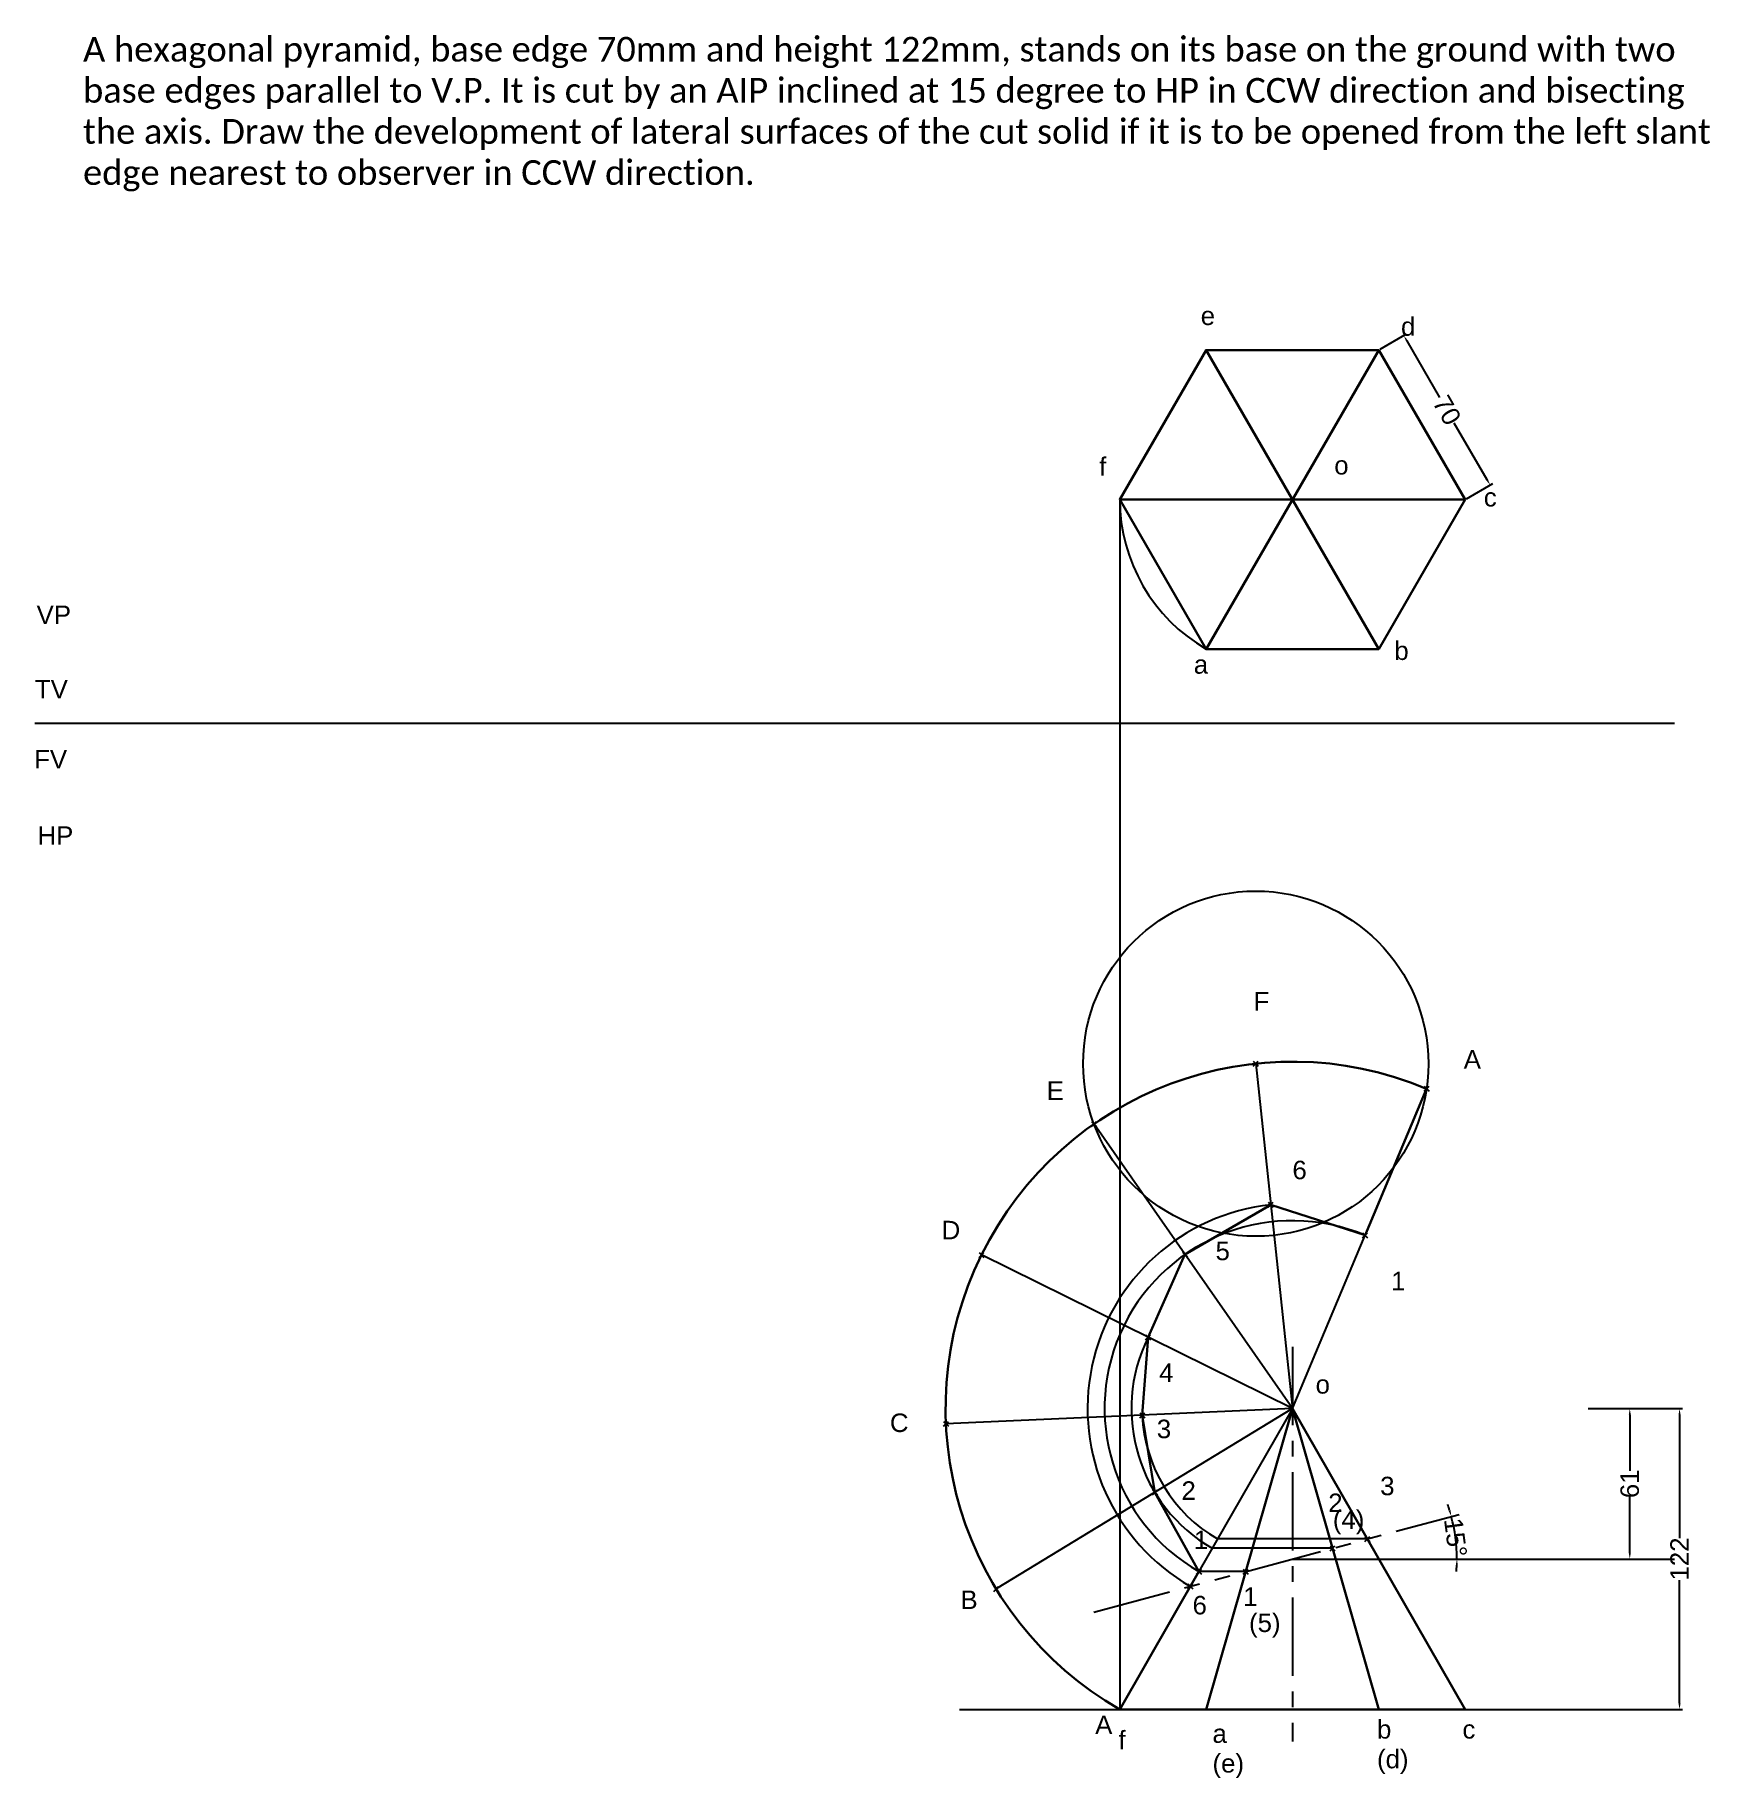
# Model space of a CAD drawing. Header units: millimetres. Extents: x 1425 to 2104, y 972 to 1679.
import ezdxf

# ---------------------------------------------------------------- set-up
doc = ezdxf.new("R2010")
doc.units = ezdxf.units.MM
doc.header["$PDMODE"] = 3
doc.linetypes.add('CENTER', pattern=[50.8, 31.75, -6.35, 6.35, -6.35])
doc.linetypes.add('PHANTOM', pattern=[63.5, 31.75, -6.35, 6.35, -6.35, 6.35, -6.35])
doc.styles.get("Standard").update_dxf_attribs({"font": 'arial.ttf'})
doc.dimstyles.new('ISO-25', dxfattribs={"dimtxt": 7.5, "dimasz": 2.5, "dimexe": 1.25, "dimexo": 0.625, "dimtad": 0, "dimtxsty": 'Standard', "dimcen": 2.5, "dimadec": 0, "dimazin": 0, "dimtfac": 1, "dimtmove": 0, "dimatfit": 3, "dimfxl": 1, "dimarcsym": 0})

# ---------------------------------------------------------------- blocks, each defined once
blk = doc.blocks.new('*D2')
at = {"color": 0, "lineweight": -2, "transparency": 16777216}
for p, q in [((1970.54, 1551.56), (1981.26, 1557.75)), ((1981.43, 1554.96), (1994.7, 1531.97)), ((2013.93, 1498.66), (2000.66, 1521.65)), ((2005.54, 1490.93), (2016.26, 1497.12))]:
    blk.add_line(p, q, dxfattribs=at)
at = {"color": 0, "transparency": 16777216}
for points in [[(1981.79, 1555.16), (1981.07, 1554.75), (1980.18, 1557.12)], [(2014.29, 1498.87), (2013.57, 1498.46), (2015.18, 1496.5)]]:
    blk.add_solid(points, dxfattribs=at)
at = {"layer": 'Defpoints', "color": 0, "transparency": 16777216}
for p in [(1970, 1551.24), (2015.18, 1496.5), (2005, 1490.62)]:
    blk.add_point(p, dxfattribs=at)
at = {"color": 0, "transparency": 16777216, "insert": (1997.68, 1526.81), "char_height": 7.5, "attachment_point": 5, "rotation": 300}
blk.add_mtext('70', dxfattribs=at)
blk = doc.blocks.new('*D3')
at = {"color": 0, "lineweight": -2, "transparency": 16777216}
for p, q in [((2071.61, 1122), (2093.25, 1122)), ((2092, 1119.5), (2092, 1069.52)), ((2092, 1002.5), (2092, 1052.48)), ((2071.61, 1000), (2093.25, 1000))]:
    blk.add_line(p, q, dxfattribs=at)
at = {"color": 0, "transparency": 16777216}
for points in [[(2091.58, 1119.5), (2092.41, 1119.5), (2092, 1122)], [(2091.58, 1002.5), (2092.41, 1002.5), (2092, 1000)]]:
    blk.add_solid(points, dxfattribs=at)
at = {"layer": 'Defpoints', "color": 0, "transparency": 16777216}
for p in [(2070.98, 1122), (2070.98, 1000), (2092, 1000)]:
    blk.add_point(p, dxfattribs=at)
at = {"color": 0, "transparency": 16777216, "insert": (2092, 1061), "char_height": 7.5, "attachment_point": 5, "rotation": 90}
blk.add_mtext('122', dxfattribs=at)
blk = doc.blocks.new('*D4')
at = {"color": 0, "lineweight": -2, "transparency": 16777216}
for p, q in [((2054.94, 1122), (2073.07, 1122)), ((2071.82, 1119.5), (2071.82, 1096.79)), ((2071.82, 1063.5), (2071.82, 1086.21)), ((2054.94, 1061), (2073.07, 1061))]:
    blk.add_line(p, q, dxfattribs=at)
at = {"color": 0, "transparency": 16777216}
for points in [[(2071.4, 1119.5), (2072.23, 1119.5), (2071.82, 1122)], [(2071.4, 1063.5), (2072.23, 1063.5), (2071.82, 1061)]]:
    blk.add_solid(points, dxfattribs=at)
at = {"layer": 'Defpoints', "color": 0, "transparency": 16777216}
for p in [(2054.32, 1122), (2054.32, 1061), (2071.82, 1061)]:
    blk.add_point(p, dxfattribs=at)
at = {"color": 0, "transparency": 16777216, "insert": (2071.82, 1091.5), "char_height": 7.5, "attachment_point": 5, "rotation": 90}
blk.add_mtext('61', dxfattribs=at)
blk = doc.blocks.new('*D5')
at = {"color": 0, "lineweight": -2, "transparency": 16777216}
for start, end in [(17.1472, 19.29441), (360, 15), (355.70559, 357.8528)]:
    blk.add_arc((1935, 1061), 66.71, start, end, dxfattribs=at)
at = {"color": 0, "transparency": 16777216}
for points in [[(1999.15, 1080.78), (1998.35, 1080.55), (1999.44, 1078.27)], [(2001.25, 1058.51), (2002.08, 1058.49), (2001.71, 1061)]]:
    blk.add_solid(points, dxfattribs=at)
at = {"layer": 'Defpoints', "color": 0, "transparency": 16777216}
for p in [(2002.61, 1079.12), (1935, 1061), (2001.46, 1066.81), (2090, 1061), (1854.44, 1039.41)]:
    blk.add_point(p, dxfattribs=at)
at = {"color": 0, "transparency": 16777216, "insert": (2001.14, 1069.71), "char_height": 7.5, "attachment_point": 5, "rotation": 277.5}
blk.add_mtext('15°', dxfattribs=at)

msp = doc.modelspace()

# ---------------------------------------------------------------- linework, layer by layer
at = {"lineweight": 30}
for p, q in [((1900, 1551.244), (1970, 1430)), ((1970, 1551.244), (1900, 1430)), ((1865, 1490.622), (2005, 1490.622)), ((1964.46, 1192.258), (1989.39, 1251.714)), ((1935, 1122), (1900, 1000)), ((1935, 1122), (1970, 1000)), ((1935, 1122), (2005, 1000)), ((1897.085, 1055.92), (1865, 1000))]:
    msp.add_line(p, q, dxfattribs=at)
at = {"color": 4}
for p, q in [((1865, 1490.622), (1865, 1000)), ((1920.131, 1261.867), (1935, 1122)), ((1935, 1122), (1854.554, 1237.379)), ((1935, 1122), (1808.901, 1184.315)), ((1935, 1122), (1794.48, 1115.816)), ((1935, 1122), (1814.863, 1048.849)), ((1965.336, 1069.129), (1904.664, 1069.129)), ((1951.251, 1065.354), (1902.498, 1065.354)), ((1935, 1061), (2090, 1061)), ((1916.043, 1055.92), (1897.085, 1055.92))]:
    msp.add_line(p, q, dxfattribs=at)
for p, q in [((1425, 1400), (2090, 1400)), ((1935, 1122), (1964.46, 1192.258)), ((1935, 1122), (1897.085, 1055.92)), ((1800, 1000), (2090, 1000)), ((2005, 1000), (1865, 1000))]:
    msp.add_line(p, q)
at = {"color": 5, "linetype": 'CENTER'}
msp.add_line((1935, 1147), (1935, 987), dxfattribs=at)
at = {"color": 3, "linetype": 'PHANTOM'}
msp.add_line((1854.439, 1039.414), (2002.615, 1079.117), dxfattribs=at)
at = {"lineweight": 30}
msp.add_lwpolyline([(1900, 1430), (1970, 1430), (2005, 1490.622), (1970, 1551.244), (1900, 1551.244), (1865, 1490.622)], close=True, dxfattribs=at)
msp.add_lwpolyline([(1897.085, 1055.92), (1879.219, 1088.036), (1874.103, 1119.32), (1876.451, 1150.933), (1891.427, 1184.494), (1926.215, 1204.639), (1964.46, 1192.258)], dxfattribs=at)
at = {"color": 4}
msp.add_circle((1920.131, 1261.867), 70, dxfattribs=at)
for centre, radius, start, end in [((1935, 1490.622), 70, 180, 240), ((1935, 1122), 83.104, 96.068387, 240.154068), ((1935, 1122), 76.184, 67.25125, 240.154068), ((1935, 1122), 65.308, 153.702659, 240.154068), ((1935, 1122), 60.956, 182.519795, 240.154068)]:
    msp.add_arc(centre, radius, start, end, dxfattribs=at)
at = {"lineweight": 30}
msp.add_arc((1935, 1122), 140.656, 67.25125, 240.154068, dxfattribs=at)
for p in [(1920.131, 1261.867), (1989.39, 1251.714), (1854.554, 1237.379), (1926.215, 1204.639), (1964.46, 1192.258), (1808.901, 1184.315), (1891.427, 1184.494), (1876.451, 1150.933), (1874.103, 1119.32), (1794.48, 1115.816), (1879.219, 1088.036), (1965.336, 1069.129), (1951.251, 1065.354), (1897.085, 1055.92), (1916.043, 1055.92), (1814.863, 1048.849), (1893.641, 1049.918)]:
    msp.add_point(p)

# ---------------------------------------------------------------- texts
for s, p in [('e', (1897.802, 1561.38)), ('d', (1979.038, 1557.052)), ('f', (1856.643, 1500.239)), ('o', (1951.959, 1500.78)), ('c', (2012.615, 1487.794)), ('VP', (1425.7, 1440.151)), ('b', (1976.33, 1425.57)), ('a', (1895, 1420)), ('TV', (1425, 1410)), ('FV', (1424.7, 1381.568)), ('HP', (1426.033, 1350.612)), ('F', (1919.269, 1283.387)), ('A', (2004.469, 1259.882)), ('E', (1835.34, 1247.178)), ('6', (1935, 1215)), ('D', (1792.74, 1190.641)), ('5', (1903.817, 1182.167)), ('1', (1975, 1170)), ('4', (1880.966, 1132.817)), ('o', (1944.387, 1128.077)), ('C', (1771.758, 1112.506)), ('3', (1880, 1110)), ('2', (1890, 1085)), ('3', (1970.584, 1086.863)), ('2', (1949.532, 1080.041)), ('(4)', (1951.39, 1073.229)), ('1', (1895, 1065)), ('B', (1800.37, 1040.723)), ('1', (1915, 1042)), ('6', (1894.494, 1038.551)), ('(5)', (1917.396, 1031.401)), ('A', (1855, 990)), ('f', (1864.457, 983.859)), ('a', (1902.581, 986.456)), ('b', (1969.298, 988.187)), ('c', (2003.956, 988.187)), ('(d)', (1969.298, 976.139)), ('(e)', (1902.581, 974.408))]:
    msp.add_text(s, height=7.5).set_placement(p)
at = {"insert": (1444.549, 1678.225), "char_height": 10, "attachment_point": 1}
msp.add_mtext_dynamic_manual_height_columns('{\\fCalibri|b0|i0|c0|p34;A hexagonal pyramid, base edge 70mm and height 122mm, stands on its base on the ground with two base edges parallel to V.P. It is cut by an AIP inclined at 15 degree to HP in CCW direction and bisecting \\H1.2285x; \\H0.814x;the axis. Draw the development of lateral surfaces of the cut solid if it is to be opened from the left slant \\H1.1577x; \\H0.86377x;edge nearest to observer in CCW direction.\\H1.1778x; }', width=670.82128, gutter_width=37.5, heights=[0], dxfattribs=at)

# ---------------------------------------------------------------- dimensions: what is measured, and where the dimension line sits
for p1, p2, distance, picture, middle in [((1970, 1551.244), (2005, 1490.622), 11.755, '*D2', (1997.68, 1526.81)), ((2054.318, 1122), (2054.318, 1061), 17.5, '*D4', (2071.818, 1091.5)), ((2070.982, 1122), (2070.982, 1000), 21.015, '*D3', (2091.996, 1061))]:
    dim = msp.add_aligned_dim(p1=p1, p2=p2, distance=distance, dimstyle='ISO-25')
    dim.commit()
    dim.dimension.update_dxf_attribs({"geometry": picture, "text_midpoint": middle})
dim = msp.add_angular_dim_2l(base=(2001.46, 1066.814), line1=((1935, 1061), (2090, 1061)), line2=((1854.439, 1039.414), (2002.615, 1079.117)), dimstyle='ISO-25')
dim.commit()
dim.dimension.update_dxf_attribs({"geometry": '*D5', "text_midpoint": (2001.143, 1069.708)})

doc.saveas('drawing.dxf')
